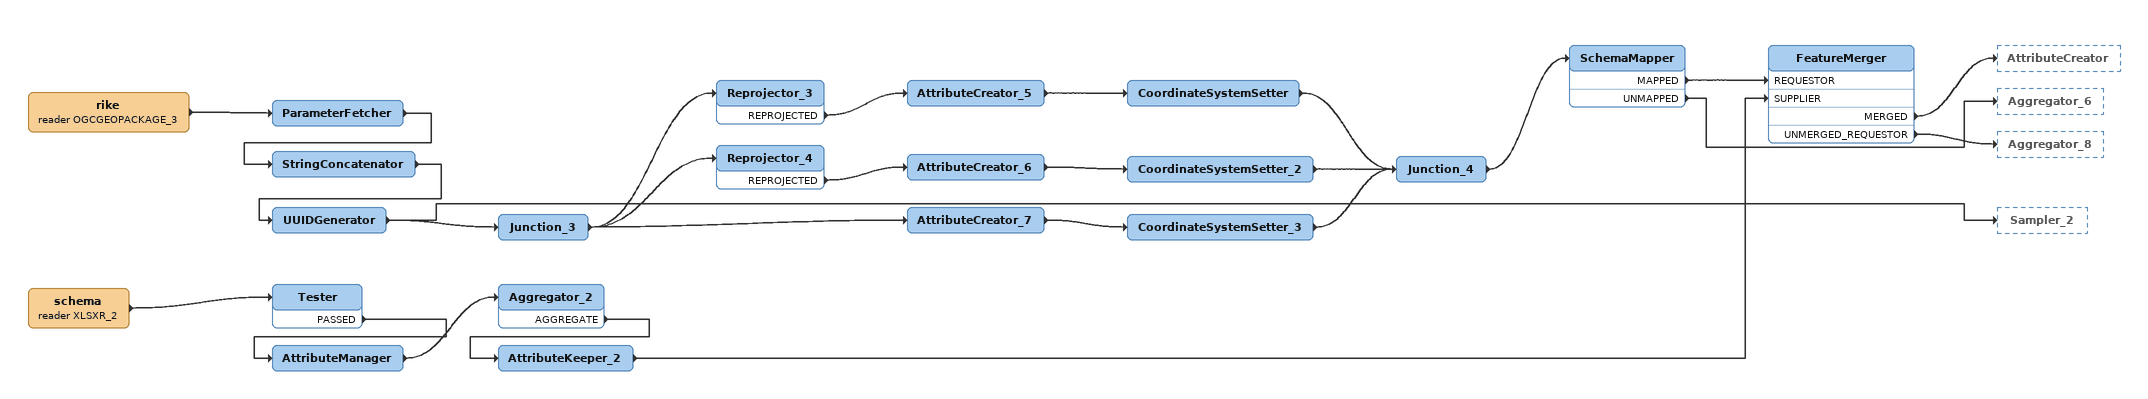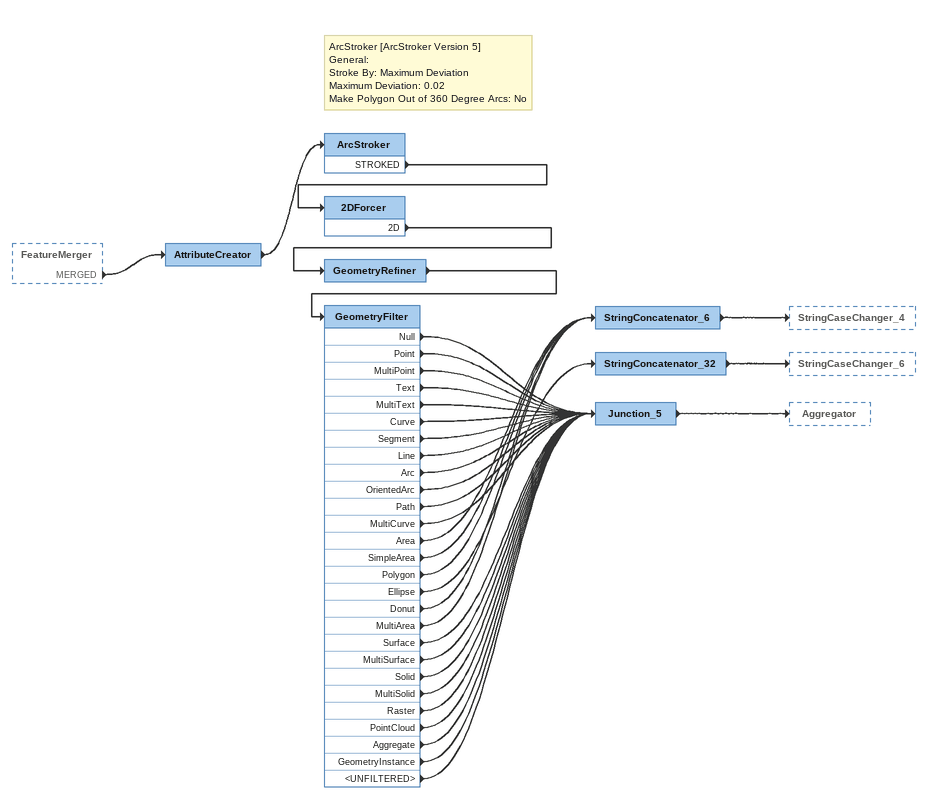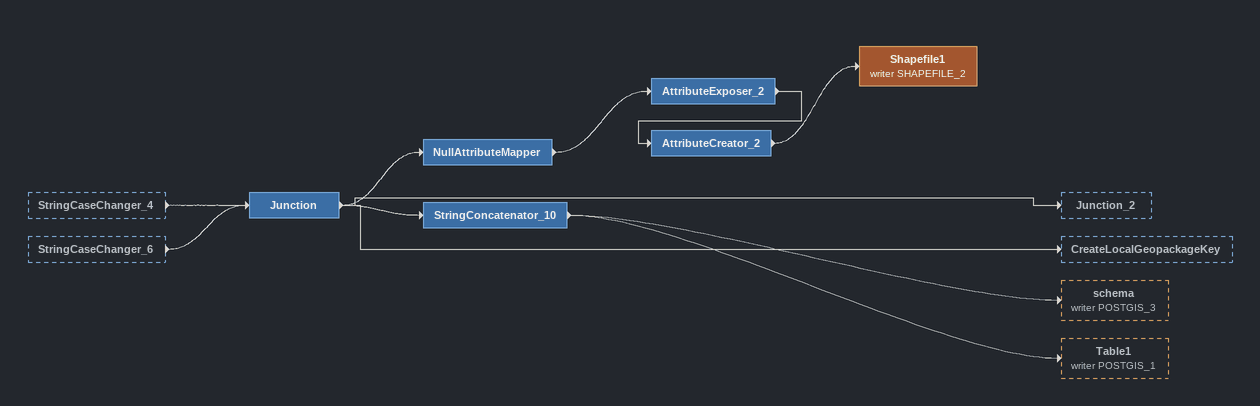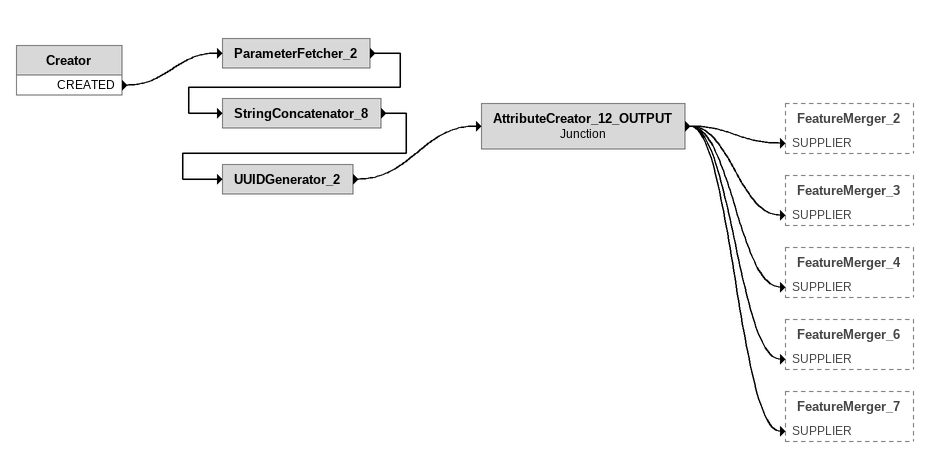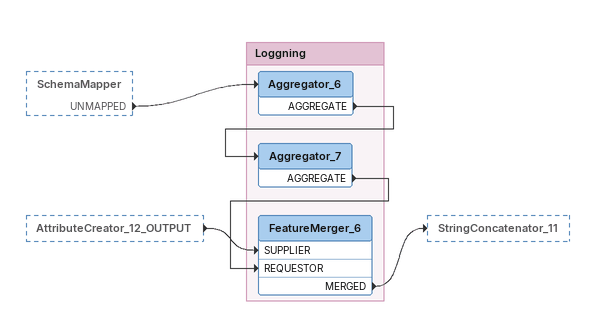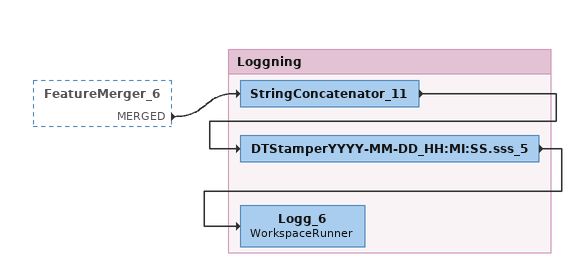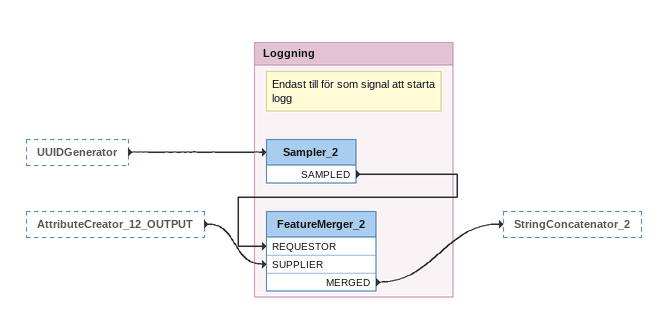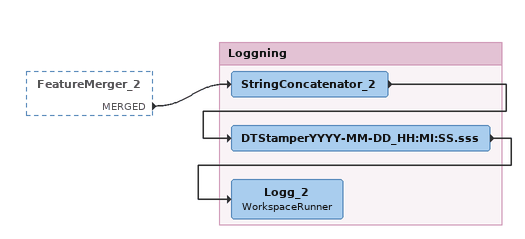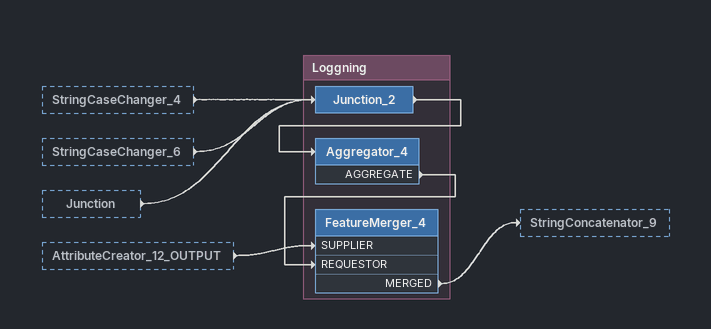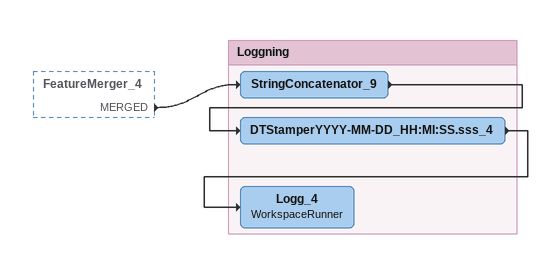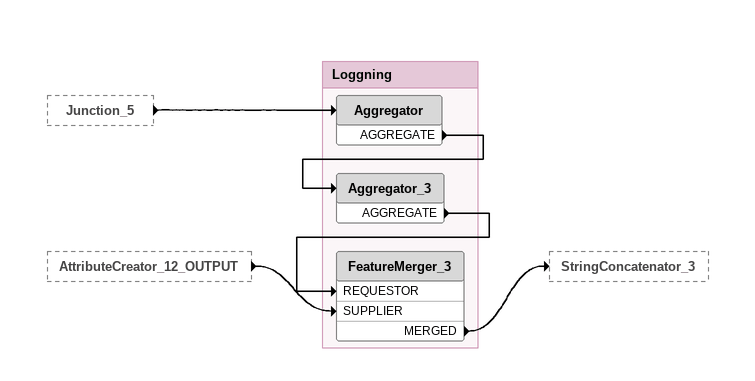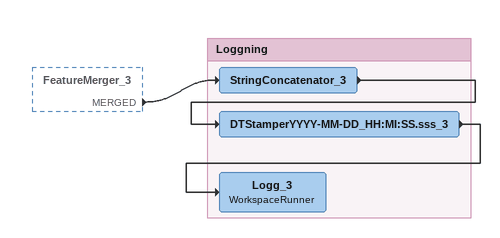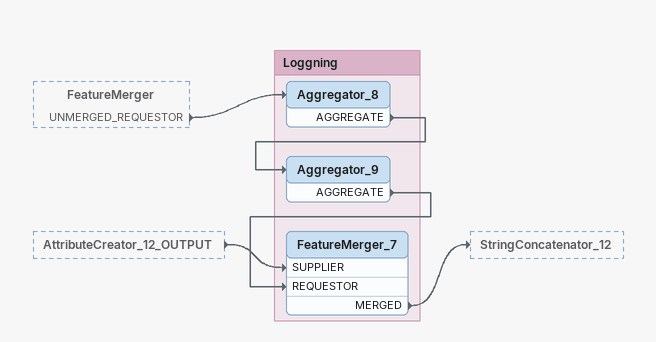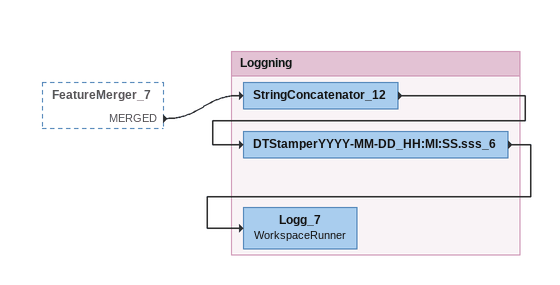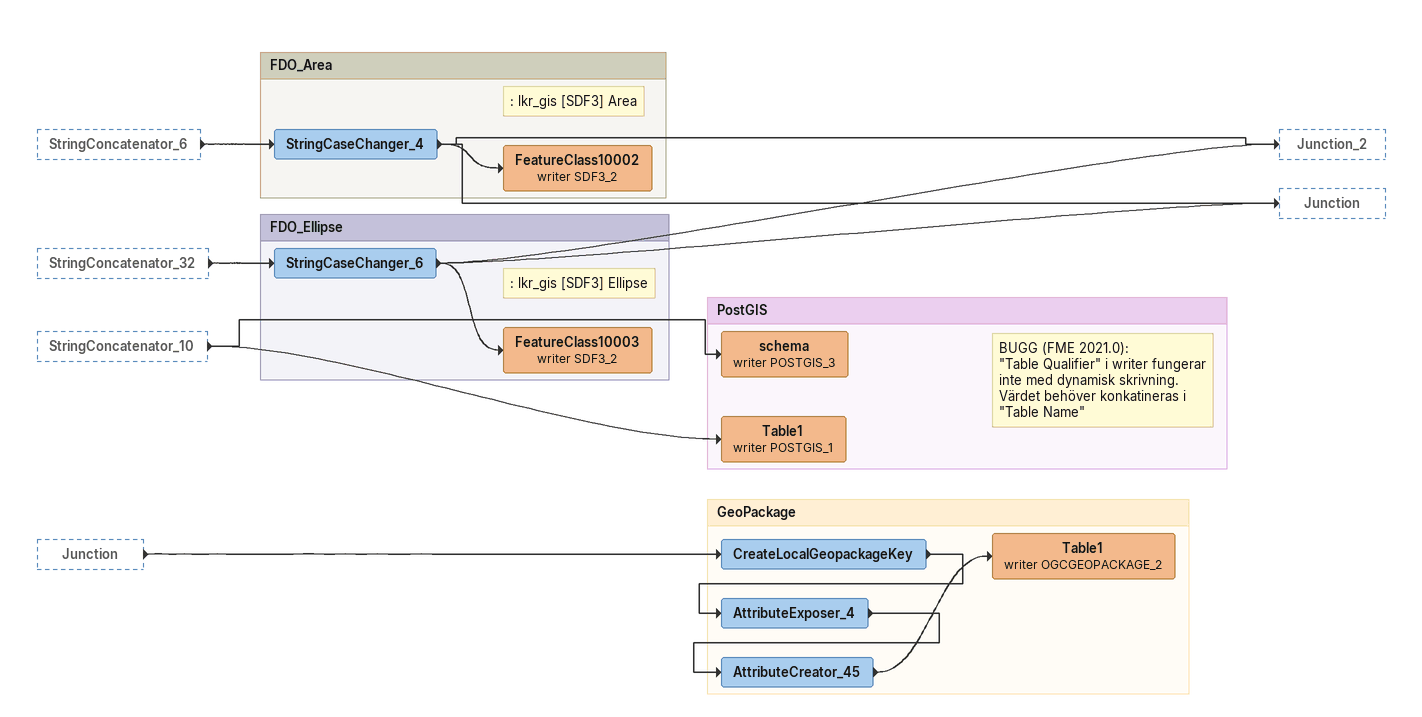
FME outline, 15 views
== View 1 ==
rike (reader OGCGEOPACKAGE_3)
    -> ParameterFetcher
ParameterFetcher
    -> StringConcatenator
StringConcatenator
    -> UUIDGenerator
UUIDGenerator
    -> Sampler_2
    -> Junction_3
Junction_3
    -> Reprojector_3
    -> Reprojector_4
    -> AttributeCreator_7
Reprojector_3
    REPROJECTED -> AttributeCreator_5
AttributeCreator_5
    -> CoordinateSystemSetter
CoordinateSystemSetter
    -> Junction_4
Reprojector_4
    REPROJECTED -> AttributeCreator_6
AttributeCreator_6
    -> CoordinateSystemSetter_2
CoordinateSystemSetter_2
    -> Junction_4
AttributeCreator_7
    -> CoordinateSystemSetter_3
CoordinateSystemSetter_3
    -> Junction_4
Junction_4
    -> SchemaMapper
SchemaMapper
    MAPPED -> FeatureMerger [REQUESTOR]
    UNMAPPED -> Aggregator_6
schema (reader XLSXR_2)
    -> Tester
Tester
    PASSED -> AttributeManager
AttributeManager
    -> Aggregator_2
Aggregator_2
    AGGREGATE -> AttributeKeeper_2
AttributeKeeper_2
    -> FeatureMerger [SUPPLIER]
FeatureMerger
    MERGED -> AttributeCreator
    UNMERGED_REQUESTOR -> Aggregator_8

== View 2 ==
FeatureMerger [outside]
    MERGED -> AttributeCreator
AttributeCreator
    -> ArcStroker
Note: ArcStroker [ArcStroker Version 5] / General: / Stroke By: Maximum Deviation / Maximum Deviation: 0.02 / Make Polygon Out of 360 Degree Arcs: No
ArcStroker
    STROKED -> 2DForcer
2DForcer
    2D -> GeometryRefiner
GeometryRefiner
    -> GeometryFilter
GeometryFilter
    Null -> Junction_5
    Point -> Junction_5
    MultiPoint -> Junction_5
    Text -> Junction_5
    MultiText -> Junction_5
    Curve -> Junction_5
    Segment -> Junction_5
    Line -> Junction_5
    Arc -> Junction_5
    OrientedArc -> Junction_5
    Path -> Junction_5
    MultiCurve -> Junction_5
    Area -> StringConcatenator_6
    SimpleArea -> StringConcatenator_6
    Polygon -> StringConcatenator_6
    Ellipse -> StringConcatenator_32
    Donut -> StringConcatenator_6
    MultiArea -> StringConcatenator_6
    Surface -> Junction_5
    MultiSurface -> Junction_5
    Solid -> Junction_5
    MultiSolid -> Junction_5
    Raster -> Junction_5
    PointCloud -> Junction_5
    Aggregate -> Junction_5
    GeometryInstance -> Junction_5
    <UNFILTERED> -> Junction_5
StringConcatenator_6
    -> StringCaseChanger_4
StringConcatenator_32
    -> StringCaseChanger_6
Junction_5
    -> Aggregator

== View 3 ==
StringCaseChanger_4 [outside]
    -> Junction
StringCaseChanger_6 [outside]
    -> Junction
Junction
    -> NullAttributeMapper
    -> Junction_2
    -> StringConcatenator_10
    -> CreateLocalGeopackageKey
NullAttributeMapper
    -> AttributeExposer_2
AttributeExposer_2
    -> AttributeCreator_2
AttributeCreator_2
    -> Shapefile1 (writer SHAPEFILE_2)
Shapefile1 (writer SHAPEFILE_2)
StringConcatenator_10
    -> schema (writer POSTGIS_3)
    -> Table1 (writer POSTGIS_1)

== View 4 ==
Creator
    CREATED -> ParameterFetcher_2
ParameterFetcher_2
    -> StringConcatenator_8
StringConcatenator_8
    -> UUIDGenerator_2
UUIDGenerator_2
    -> AttributeCreator_12_OUTPUT
AttributeCreator_12_OUTPUT: Junction
    -> FeatureMerger_2 [SUPPLIER]
    -> FeatureMerger_3 [SUPPLIER]
    -> FeatureMerger_4 [SUPPLIER]
    -> FeatureMerger_6 [SUPPLIER]
    -> FeatureMerger_7 [SUPPLIER]

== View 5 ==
SchemaMapper [outside]
    UNMAPPED -> Aggregator_6
AttributeCreator_12_OUTPUT [outside]
    -> FeatureMerger_6 [SUPPLIER]

Bookmark: Loggning
Aggregator_6
    AGGREGATE -> Aggregator_7
Aggregator_7
    AGGREGATE -> FeatureMerger_6 [REQUESTOR]
FeatureMerger_6
    MERGED -> StringConcatenator_11

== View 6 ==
FeatureMerger_6 [outside]
    MERGED -> StringConcatenator_11

Bookmark: Loggning
StringConcatenator_11
    -> DTStamperYYYY-MM-DD_HH:MI:SS.sss_5
DTStamperYYYY-MM-DD_HH:MI:SS.sss_5
    -> Logg_6
Logg_6: WorkspaceRunner

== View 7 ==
UUIDGenerator [outside]
    -> Sampler_2
AttributeCreator_12_OUTPUT [outside]
    -> FeatureMerger_2 [SUPPLIER]

Bookmark: Loggning
Note: Endast till för som signal att starta logg
Sampler_2
    SAMPLED -> FeatureMerger_2 [REQUESTOR]
FeatureMerger_2
    MERGED -> StringConcatenator_2

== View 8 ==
FeatureMerger_2 [outside]
    MERGED -> StringConcatenator_2

Bookmark: Loggning
StringConcatenator_2
    -> DTStamperYYYY-MM-DD_HH:MI:SS.sss
DTStamperYYYY-MM-DD_HH:MI:SS.sss
    -> Logg_2
Logg_2: WorkspaceRunner

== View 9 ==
StringCaseChanger_4 [outside]
    -> Junction_2
StringCaseChanger_6 [outside]
    -> Junction_2
Junction [outside]
    -> Junction_2
AttributeCreator_12_OUTPUT [outside]
    -> FeatureMerger_4 [SUPPLIER]

Bookmark: Loggning
Junction_2
    -> Aggregator_4
Aggregator_4
    AGGREGATE -> FeatureMerger_4 [REQUESTOR]
FeatureMerger_4
    MERGED -> StringConcatenator_9

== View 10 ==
FeatureMerger_4 [outside]
    MERGED -> StringConcatenator_9

Bookmark: Loggning
StringConcatenator_9
    -> DTStamperYYYY-MM-DD_HH:MI:SS.sss_4
DTStamperYYYY-MM-DD_HH:MI:SS.sss_4
    -> Logg_4
Logg_4: WorkspaceRunner

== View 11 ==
Junction_5 [outside]
    -> Aggregator
AttributeCreator_12_OUTPUT [outside]
    -> FeatureMerger_3 [SUPPLIER]

Bookmark: Loggning
Aggregator
    AGGREGATE -> Aggregator_3
Aggregator_3
    AGGREGATE -> FeatureMerger_3 [REQUESTOR]
FeatureMerger_3
    MERGED -> StringConcatenator_3

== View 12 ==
FeatureMerger_3 [outside]
    MERGED -> StringConcatenator_3

Bookmark: Loggning
StringConcatenator_3
    -> DTStamperYYYY-MM-DD_HH:MI:SS.sss_3
DTStamperYYYY-MM-DD_HH:MI:SS.sss_3
    -> Logg_3
Logg_3: WorkspaceRunner

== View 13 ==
FeatureMerger [outside]
    UNMERGED_REQUESTOR -> Aggregator_8
AttributeCreator_12_OUTPUT [outside]
    -> FeatureMerger_7 [SUPPLIER]

Bookmark: Loggning
Aggregator_8
    AGGREGATE -> Aggregator_9
Aggregator_9
    AGGREGATE -> FeatureMerger_7 [REQUESTOR]
FeatureMerger_7
    MERGED -> StringConcatenator_12

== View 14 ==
FeatureMerger_7 [outside]
    MERGED -> StringConcatenator_12

Bookmark: Loggning
StringConcatenator_12
    -> DTStamperYYYY-MM-DD_HH:MI:SS.sss_6
DTStamperYYYY-MM-DD_HH:MI:SS.sss_6
    -> Logg_7
Logg_7: WorkspaceRunner

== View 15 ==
StringConcatenator_6 [outside]
    -> StringCaseChanger_4
StringConcatenator_32 [outside]
    -> StringCaseChanger_6
StringConcatenator_10 [outside]
    -> schema (writer POSTGIS_3)
    -> Table1 (writer POSTGIS_1)
Junction [outside]
    -> CreateLocalGeopackageKey

Bookmark: FDO_Area
StringCaseChanger_4
    -> FeatureClass10002 (writer SDF3_2)
    -> Junction_2
    -> Junction
Note: : lkr_gis [SDF3] Area
FeatureClass10002 (writer SDF3_2)

Bookmark: FDO_Ellipse
StringCaseChanger_6
    -> FeatureClass10003 (writer SDF3_2)
    -> Junction_2
    -> Junction
Note: : lkr_gis [SDF3] Ellipse
FeatureClass10003 (writer SDF3_2)

Bookmark: PostGIS
Note: BUGG (FME 2021.0): / "Table Qualifier" i writer fungerar inte med dynamisk skrivning. Värdet behöver konkatineras i "Table Name"
schema (writer POSTGIS_3)
Table1 (writer POSTGIS_1)

Bookmark: GeoPackage
CreateLocalGeopackageKey
    -> AttributeExposer_4
AttributeExposer_4
    -> AttributeCreator_45
AttributeCreator_45
    -> Table1 (writer OGCGEOPACKAGE_2)
Table1 (writer OGCGEOPACKAGE_2)
